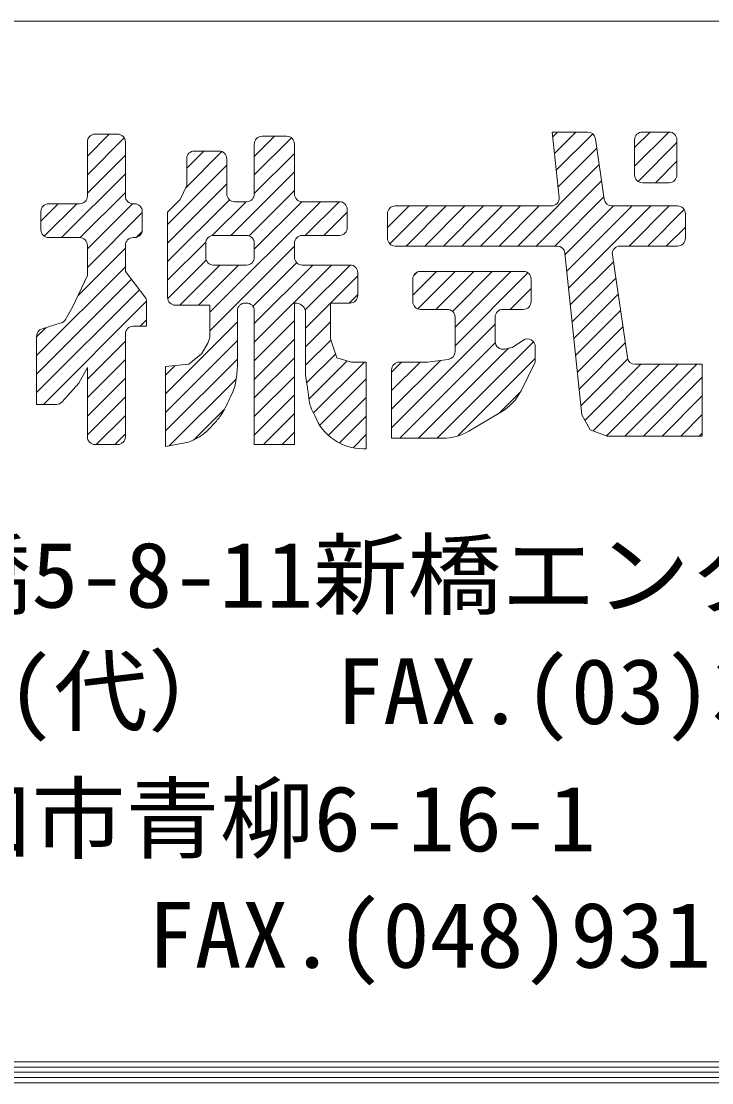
# Model space of a CAD drawing. Units: millimetres at full size; details may follow other scales. Extents: x -3135 to 4022, y -814 to 1448.
# Drawn here: x 1557.4 to 1636.3, y -814.2 to -693 of the extents above; entities that cross this region are included whole.
import ezdxf
from ezdxf.enums import TextEntityAlignment as Align

# ---------------------------------------------------------------- set-up
doc = ezdxf.new("R2010")
doc.units = ezdxf.units.MM
doc.header["$LTSCALE"] = 4
doc.layers.add('0-0_0', color=7, linetype='Continuous', lineweight=18)
doc.layers.add('0-F_WAKU', color=7, linetype='Continuous', lineweight=18)
doc.styles.add('ＭＳ ゴシック', font='')
doc.styles.get('ＭＳ ゴシック').set_extended_font_data('MS Gothic')

msp = doc.modelspace()

# ---------------------------------------------------------------- linework, layer by layer
at = {"layer": '0-0_0'}
for p, q in [((1564.992, -708.398), (1567.498, -705.892)), ((1564.992, -710.52), (1569.199, -706.312)), ((1568.446, -705.892), (1565.88, -705.892)), ((1584.05, -708.432), (1586.349, -706.133)), ((1584.05, -710.554), (1588.285, -706.318)), ((1587.745, -706.133), (1584.938, -706.133)), ((1618.12, -706.182), (1618.651, -705.65)), ((1618.321, -708.102), (1620.773, -705.65)), ((1618.522, -710.023), (1622.688, -705.856)), ((1624.007, -713.328), (1623, -706.41)), ((1627.473, -707.435), (1629.258, -705.65)), ((1627.473, -709.557), (1631.379, -705.65)), ((1627.473, -706.538), (1627.473, -710.548)), ((1631.41, -705.65), (1628.361, -705.65)), ((1632.298, -710.548), (1632.298, -706.538)), ((1564.992, -706.78), (1564.992, -712.959)), ((1569.334, -712.959), (1569.334, -706.78)), ((1584.05, -707.021), (1584.05, -712.718)), ((1588.633, -712.718), (1588.633, -707.021)), ((1618.723, -711.943), (1623.16, -707.506)), ((1627.866, -711.285), (1632.298, -706.853)), ((1564.992, -712.641), (1569.334, -708.299)), ((1576.192, -712.047), (1580.355, -707.884)), ((1576.33, -709.788), (1578.298, -707.82)), ((1576.33, -708.708), (1576.33, -711.737)), ((1580.026, -707.82), (1577.218, -707.82)), ((1580.914, -712.718), (1580.914, -708.708)), ((1584.05, -712.675), (1588.633, -708.092)), ((1629.836, -711.436), (1632.298, -708.974)), ((1574.159, -716.202), (1580.914, -709.447)), ((1581.384, -717.462), (1588.633, -710.213)), ((1614.119, -718.668), (1623.429, -709.358)), ((1562.05, -717.704), (1569.334, -710.42)), ((1616.24, -718.668), (1623.699, -711.21)), ((1628.361, -711.436), (1631.41, -711.436)), ((1564.166, -717.709), (1569.334, -712.542)), ((1574.159, -718.323), (1580.914, -711.568)), ((1583.452, -717.515), (1588.633, -712.334)), ((1559.684, -715.827), (1561.665, -713.847)), ((1560.079, -717.554), (1563.786, -713.847)), ((1564.104, -713.847), (1560.572, -713.847)), ((1564.992, -719.005), (1570.156, -713.841)), ((1570.376, -713.847), (1570.222, -713.847)), ((1574.159, -720.444), (1581.22, -713.384)), ((1578.984, -726.226), (1591.604, -713.606)), ((1579.248, -717.476), (1583.119, -713.606)), ((1583.162, -713.606), (1581.802, -713.606)), ((1584.05, -719.039), (1589.486, -713.602)), ((1593.776, -713.606), (1589.521, -713.606)), ((1589.869, -717.462), (1593.726, -713.606)), ((1618.362, -718.668), (1623.968, -713.062)), ((1559.684, -714.735), (1559.684, -716.816)), ((1564.992, -721.126), (1571.264, -714.854)), ((1571.264, -716.816), (1571.264, -714.735)), ((1574.159, -714.811), (1574.159, -724.53)), ((1591.99, -717.462), (1594.664, -714.788)), ((1594.664, -716.574), (1594.664, -714.494)), ((1599.248, -716.569), (1601.729, -714.088)), ((1599.248, -714.976), (1599.248, -717.78)), ((1599.52, -718.418), (1603.85, -714.088)), ((1617.961, -714.088), (1600.136, -714.088)), ((1601.391, -718.668), (1605.972, -714.088)), ((1603.513, -718.668), (1608.093, -714.088)), ((1605.634, -718.668), (1610.214, -714.088)), ((1607.755, -718.668), (1612.336, -714.088)), ((1609.876, -718.668), (1614.457, -714.088)), ((1611.998, -718.668), (1616.578, -714.088)), ((1619.526, -719.625), (1625.063, -714.088)), ((1619.727, -721.546), (1627.185, -714.088)), ((1619.928, -723.466), (1629.306, -714.088)), ((1632.375, -714.088), (1624.886, -714.088)), ((1626.847, -718.668), (1631.427, -714.088)), ((1628.968, -718.668), (1633.128, -714.509)), ((1633.263, -717.78), (1633.263, -714.976)), ((1570.554, -717.685), (1571.245, -716.994)), ((1579.389, -717.462), (1583.162, -717.462)), ((1589.521, -717.462), (1593.776, -717.462)), ((1594.254, -717.32), (1594.522, -717.052)), ((1631.09, -718.668), (1633.263, -716.495)), ((1560.572, -717.704), (1564.104, -717.704)), ((1564.992, -718.592), (1564.992, -722.043)), ((1569.334, -721.561), (1569.334, -718.592)), ((1570.222, -717.704), (1570.376, -717.704)), ((1574.159, -722.566), (1578.515, -718.21)), ((1578.501, -719.95), (1578.501, -718.35)), ((1578.984, -728.348), (1588.633, -718.698)), ((1584.05, -718.35), (1584.05, -719.95)), ((1588.633, -719.95), (1588.633, -718.35)), ((1600.136, -718.668), (1618.626, -718.668)), ((1625.811, -718.668), (1632.375, -718.668)), ((1563.936, -724.304), (1569.334, -718.906)), ((1619.509, -719.464), (1621.442, -737.953)), ((1626.639, -731.407), (1624.932, -719.684)), ((1559.202, -731.159), (1569.334, -721.027)), ((1574.173, -724.673), (1578.566, -720.28)), ((1575.55, -725.418), (1580.13, -720.838)), ((1577.671, -725.418), (1582.251, -720.838)), ((1583.162, -720.838), (1579.389, -720.838)), ((1583.892, -725.561), (1588.887, -720.566)), ((1584.05, -727.524), (1590.736, -720.838)), ((1584.05, -729.646), (1592.858, -720.838)), ((1594.982, -720.838), (1589.521, -720.838)), ((1589.856, -725.96), (1594.979, -720.838)), ((1620.128, -725.387), (1625.046, -720.468)), ((1563.303, -725.659), (1564.992, -722.043)), ((1569.334, -721.561), (1571.562, -724.455)), ((1592.761, -725.176), (1595.87, -722.067)), ((1595.87, -724.288), (1595.87, -721.726)), ((1602.143, -724.28), (1604.862, -721.561)), ((1602.23, -722.072), (1602.654, -721.648)), ((1602.707, -725.837), (1606.984, -721.561)), ((1614.764, -721.561), (1603.031, -721.561)), ((1604.766, -725.9), (1609.105, -721.561)), ((1606.664, -726.124), (1611.226, -721.561)), ((1606.968, -727.941), (1613.348, -721.561)), ((1606.968, -730.062), (1615.292, -721.738)), ((1620.329, -727.307), (1625.316, -722.32)), ((1559.202, -733.28), (1570.024, -722.458)), ((1602.143, -722.449), (1602.143, -725.012)), ((1613.251, -725.9), (1615.652, -723.499)), ((1615.652, -725.012), (1615.652, -722.449)), ((1559.202, -735.402), (1570.947, -723.656)), ((1594.883, -725.176), (1595.87, -724.189)), ((1620.53, -729.228), (1625.586, -724.172)), ((1559.977, -736.748), (1571.745, -724.98)), ((1562.512, -727.041), (1563.303, -725.659)), ((1575.047, -725.418), (1578.984, -725.418)), ((1578.984, -725.418), (1578.984, -729.114)), ((1583.008, -725.176), (1583.162, -725.176)), ((1588.633, -725.176), (1588.71, -725.176)), ((1588.633, -741.328), (1588.633, -725.176)), ((1589.894, -728.044), (1592.734, -725.204)), ((1592.734, -729.275), (1592.734, -725.176)), ((1592.734, -725.176), (1594.982, -725.176)), ((1603.031, -725.9), (1606.08, -725.9)), ((1612.439, -725.9), (1614.764, -725.9)), ((1571.018, -727.828), (1571.746, -727.1)), ((1582.12, -732.472), (1582.12, -726.064)), ((1584.05, -726.064), (1584.05, -741.328)), ((1584.05, -731.767), (1588.633, -727.183)), ((1589.894, -726.064), (1589.894, -733.382)), ((1606.968, -726.788), (1606.968, -730.738)), ((1611.551, -729.572), (1611.551, -726.788)), ((1620.73, -731.148), (1625.855, -726.024)), ((1559.202, -729.038), (1560.252, -727.988)), ((1559.829, -728.118), (1562.002, -727.449)), ((1573.918, -735.535), (1582.12, -727.333)), ((1589.894, -730.165), (1592.734, -727.325)), ((1599.73, -739.421), (1611.551, -727.6)), ((1620.931, -733.069), (1626.125, -727.876)), ((1559.202, -736.748), (1559.202, -728.966)), ((1564.992, -733.854), (1569.334, -729.512)), ((1569.334, -740.44), (1569.334, -728.716)), ((1573.918, -737.656), (1582.12, -729.454)), ((1584.05, -733.888), (1588.633, -729.305)), ((1589.894, -732.286), (1592.777, -729.403)), ((1592.734, -729.275), (1593.458, -731.444)), ((1604.91, -740.604), (1615.92, -729.595)), ((1600.668, -740.604), (1611.564, -729.709)), ((1602.789, -740.604), (1613.054, -730.339)), ((1621.132, -734.99), (1626.394, -729.728)), ((1564.992, -735.976), (1569.334, -731.633)), ((1573.918, -739.778), (1582.12, -731.576)), ((1584.05, -736.01), (1588.633, -731.426)), ((1590.036, -734.265), (1593.308, -730.994)), ((1590.298, -736.125), (1594.641, -731.782)), ((1590.822, -737.722), (1596.618, -731.926)), ((1593.458, -731.444), (1595.147, -731.926)), ((1595.147, -731.926), (1596.836, -731.926)), ((1596.836, -731.926), (1596.836, -741.81)), ((1599.73, -737.3), (1605.294, -731.736)), ((1599.73, -733.057), (1600.861, -731.926)), ((1599.73, -735.178), (1602.982, -731.926)), ((1603.832, -731.926), (1600.618, -731.926)), ((1603.832, -731.926), (1606.194, -731.618)), ((1607.323, -740.313), (1616.135, -731.502)), ((1621.333, -736.91), (1626.677, -731.566)), ((1564.027, -734.337), (1564.992, -732.529)), ((1564.992, -732.529), (1564.992, -740.44)), ((1573.918, -733.414), (1575.023, -732.308)), ((1573.918, -741.569), (1573.918, -732.408)), ((1599.73, -732.814), (1599.73, -740.604)), ((1621.795, -738.57), (1628.197, -732.168)), ((1622.726, -739.76), (1630.318, -732.168)), ((1624.269, -740.338), (1632.44, -732.168)), ((1626.365, -740.364), (1634.561, -732.168)), ((1635.193, -732.168), (1627.518, -732.168)), ((1635.193, -740.364), (1635.193, -732.168)), ((1562.12, -736.454), (1564.027, -734.337)), ((1564.992, -738.097), (1569.334, -733.755)), ((1574.328, -741.489), (1581.964, -733.852)), ((1584.05, -738.131), (1588.633, -733.547)), ((1591.543, -739.123), (1596.836, -733.83)), ((1628.486, -740.364), (1635.193, -733.657)), ((1584.05, -740.252), (1588.633, -735.668)), ((1611.994, -737.763), (1614.388, -735.37)), ((1559.202, -736.748), (1561.46, -736.748)), ((1564.992, -740.218), (1569.334, -735.876)), ((1592.522, -740.265), (1596.836, -735.952)), ((1630.607, -740.364), (1635.193, -735.778)), ((1566.004, -741.328), (1569.334, -737.997)), ((1577.245, -740.693), (1580.653, -737.285)), ((1585.095, -741.328), (1588.633, -737.79)), ((1593.773, -741.136), (1596.836, -738.073)), ((1612.212, -737.635), (1608.55, -739.788)), ((1621.442, -737.953), (1622.407, -739.64)), ((1632.729, -740.364), (1635.193, -737.899)), ((1568.125, -741.328), (1569.334, -740.119)), ((1587.217, -741.328), (1588.633, -739.911)), ((1595.341, -741.688), (1596.836, -740.194)), ((1634.85, -740.364), (1635.193, -740.021)), ((1565.88, -741.328), (1568.446, -741.328)), ((1573.918, -741.569), (1576.534, -741.058)), ((1584.05, -741.328), (1588.633, -741.328)), ((1599.73, -740.604), (1605.55, -740.604)), ((1596.836, -741.81), (1596.484, -741.81))]:
    msp.add_line(p, q, dxfattribs=at)
for points in [[(1622.121, -705.65), (1618.065, -705.65), (1618.844, -713.107)], [(1574.159, -714.811), (1575.606, -713.364), (1576.33, -711.737)], [(1571.746, -724.997), (1571.746, -727.828), (1570.222, -727.828)], [(1573.918, -732.408), (1576.571, -732.168), (1578.019, -730.962), (1578.742, -729.757), (1578.984, -729.114)], [(1612.642, -730.436), (1613.481, -730.239), (1614.77, -729.419)], [(1616.135, -730.168), (1616.135, -731.926), (1614.506, -735.181)], [(1622.407, -739.64), (1624.337, -740.364), (1635.193, -740.364)]]:
    msp.add_lwpolyline(points, dxfattribs=at)
for centre, radius, start, end in [((1565.88, -706.78), 0.888, 90, 180), ((1568.446, -706.78), 0.888, 0, 90), ((1584.938, -707.021), 0.888, 90, 180), ((1587.745, -707.021), 0.888, 0, 90), ((1622.121, -706.538), 0.888, 8.282, 90), ((1628.361, -706.538), 0.888, 90, 180), ((1631.41, -706.538), 0.888, 0, 90), ((1577.218, -708.708), 0.888, 90, 180), ((1580.026, -708.708), 0.888, 0, 90), ((1628.361, -710.548), 0.888, 180, 270), ((1631.41, -710.548), 0.888, 270, 0), ((1560.572, -714.735), 0.888, 90, 180), ((1564.104, -712.959), 0.888, 270, 0), ((1570.222, -712.959), 0.888, 180, 270), ((1570.376, -714.735), 0.888, 0, 90), ((1581.802, -712.718), 0.888, 180, 270), ((1583.162, -712.718), 0.888, 270, 0), ((1589.521, -712.718), 0.888, 180, 270), ((1593.776, -714.494), 0.888, 0, 90), ((1617.961, -713.2), 0.888, 270, 5.969), ((1624.886, -713.2), 0.888, 188.282, 270), ((1600.136, -714.976), 0.888, 90, 180), ((1632.375, -714.976), 0.888, 0, 90), ((1560.572, -716.816), 0.888, 180, 270), ((1570.376, -716.816), 0.888, 270, 0), ((1579.389, -718.35), 0.888, 90, 180), ((1583.162, -718.35), 0.888, 0, 90), ((1589.521, -718.35), 0.888, 90, 180), ((1593.776, -716.574), 0.888, 270, 0), ((1564.104, -718.592), 0.888, 0, 90), ((1570.222, -718.592), 0.888, 90, 180), ((1600.136, -717.78), 0.888, 180, 270), ((1618.626, -719.556), 0.888, 5.969, 90), ((1625.811, -719.556), 0.888, 90, 188.282), ((1632.375, -717.78), 0.888, 270, 0), ((1579.389, -719.95), 0.888, 180, 270), ((1583.162, -719.95), 0.888, 270, 0), ((1589.521, -719.95), 0.888, 180, 270), ((1594.982, -721.726), 0.888, 0, 90), ((1603.031, -722.449), 0.888, 90, 180), ((1614.764, -722.449), 0.888, 0, 90), ((1570.858, -724.997), 0.888, 0, 37.589), ((1575.047, -724.53), 0.888, 180, 270), ((1594.982, -724.288), 0.888, 270, 0), ((1583.008, -726.064), 0.888, 90, 180), ((1583.162, -726.064), 0.888, 0, 90), ((1588.748, -726.359), 1.183, 14.4, 91.86), ((1603.031, -725.012), 0.888, 180, 270), ((1606.08, -726.788), 0.888, 0, 90), ((1612.439, -726.788), 0.888, 90, 180), ((1614.764, -725.012), 0.888, 270, 0), ((1561.741, -726.6), 0.888, 287.091, 330.237), ((1560.09, -728.966), 0.888, 107.091, 180), ((1570.222, -728.716), 0.888, 90, 180), ((1612.439, -729.572), 0.888, 180, 283.231), ((1615.247, -730.168), 0.888, 0, 122.452), ((1606.08, -730.738), 0.888, 277.426, 0), ((1600.618, -732.814), 0.888, 90, 180), ((1627.518, -731.28), 0.888, 188.282, 270), ((1569.346, -731.957), 12.784, 349.46625, 357.68846), ((1577.246, -733.426), 4.749, 335.95566, 349.46625), ((1504.646, -747.647), 86.434, 8.79637, 9.49979), ((1550.142, -740.607), 40.396, 7.76743, 8.79637), ((1548.026, -720.389), 36.744, 332.46928, 335.95566), ((1484.151, -749.608), 106.998, 7.41893, 7.76743), ((1609.212, -732.532), 5.92, 300.447, 333.418), ((1561.46, -735.86), 0.888, 270, 317.992), ((1680.683, -724.017), 91.193, 187.41893, 187.79643), ((1593.136, -736.004), 2.829, 187.79643, 201.01969), ((1575.309, -734.61), 5.978, 323.81916, 332.46928), ((1598.026, -734.125), 8.068, 201.01969, 208.83855), ((1596.484, -735.89), 5.92, 201.052, 270), ((1556.95, -718.398), 30.475, 315.74045, 318.34536), ((1574.56, -734.063), 6.906, 318.34536, 323.81916), ((1565.88, -740.44), 0.888, 180, 270), ((1568.446, -740.44), 0.888, 270, 0), ((1572.791, -732.028), 9.775, 292.51707, 301.83006), ((1575.63, -736.6), 4.393, 301.83006, 315.74045), ((1605.55, -734.684), 5.92, 270, 300.447)]:
    msp.add_arc(centre, radius, start, end, dxfattribs=at)
at = {"layer": '0-F_WAKU'}
for p, q in [((820.407, -693), (4020.407, -693)), ((821.607, -811.8), (4019.207, -811.8)), ((820.407, -813), (4020.407, -813)), ((821.007, -812.4), (4019.807, -812.4)), ((819.207, -814.2), (4021.607, -814.2)), ((819.807, -813.6), (4021.007, -813.6))]:
    msp.add_line(p, q, dxfattribs=at)

# ---------------------------------------------------------------- texts
at = {"layer": '0-0_0', "style": 'ＭＳ ゴシック', "width": 1.05}
for s, p in [('本社〒105-0004東京都港区新橋5-8-11新橋エンタービル3Ｆ', (1408.188, -762.212)), ('TEL.東京(03)3431-9713(代）  FAX.(03)3431-9708', (1443.134, -775.502)), ('関東支店〒340-0002埼玉県草加市青柳6-16-1', (1408.188, -790.036)), ('TEL.(048)932-3853(代）  FAX.(048)931-8164', (1443.134, -803.326))]:
    msp.add_text(s, height=7.507, dxfattribs=at).set_placement(p, align=Align.BOTTOM_LEFT)

doc.saveas('drawing.dxf')
